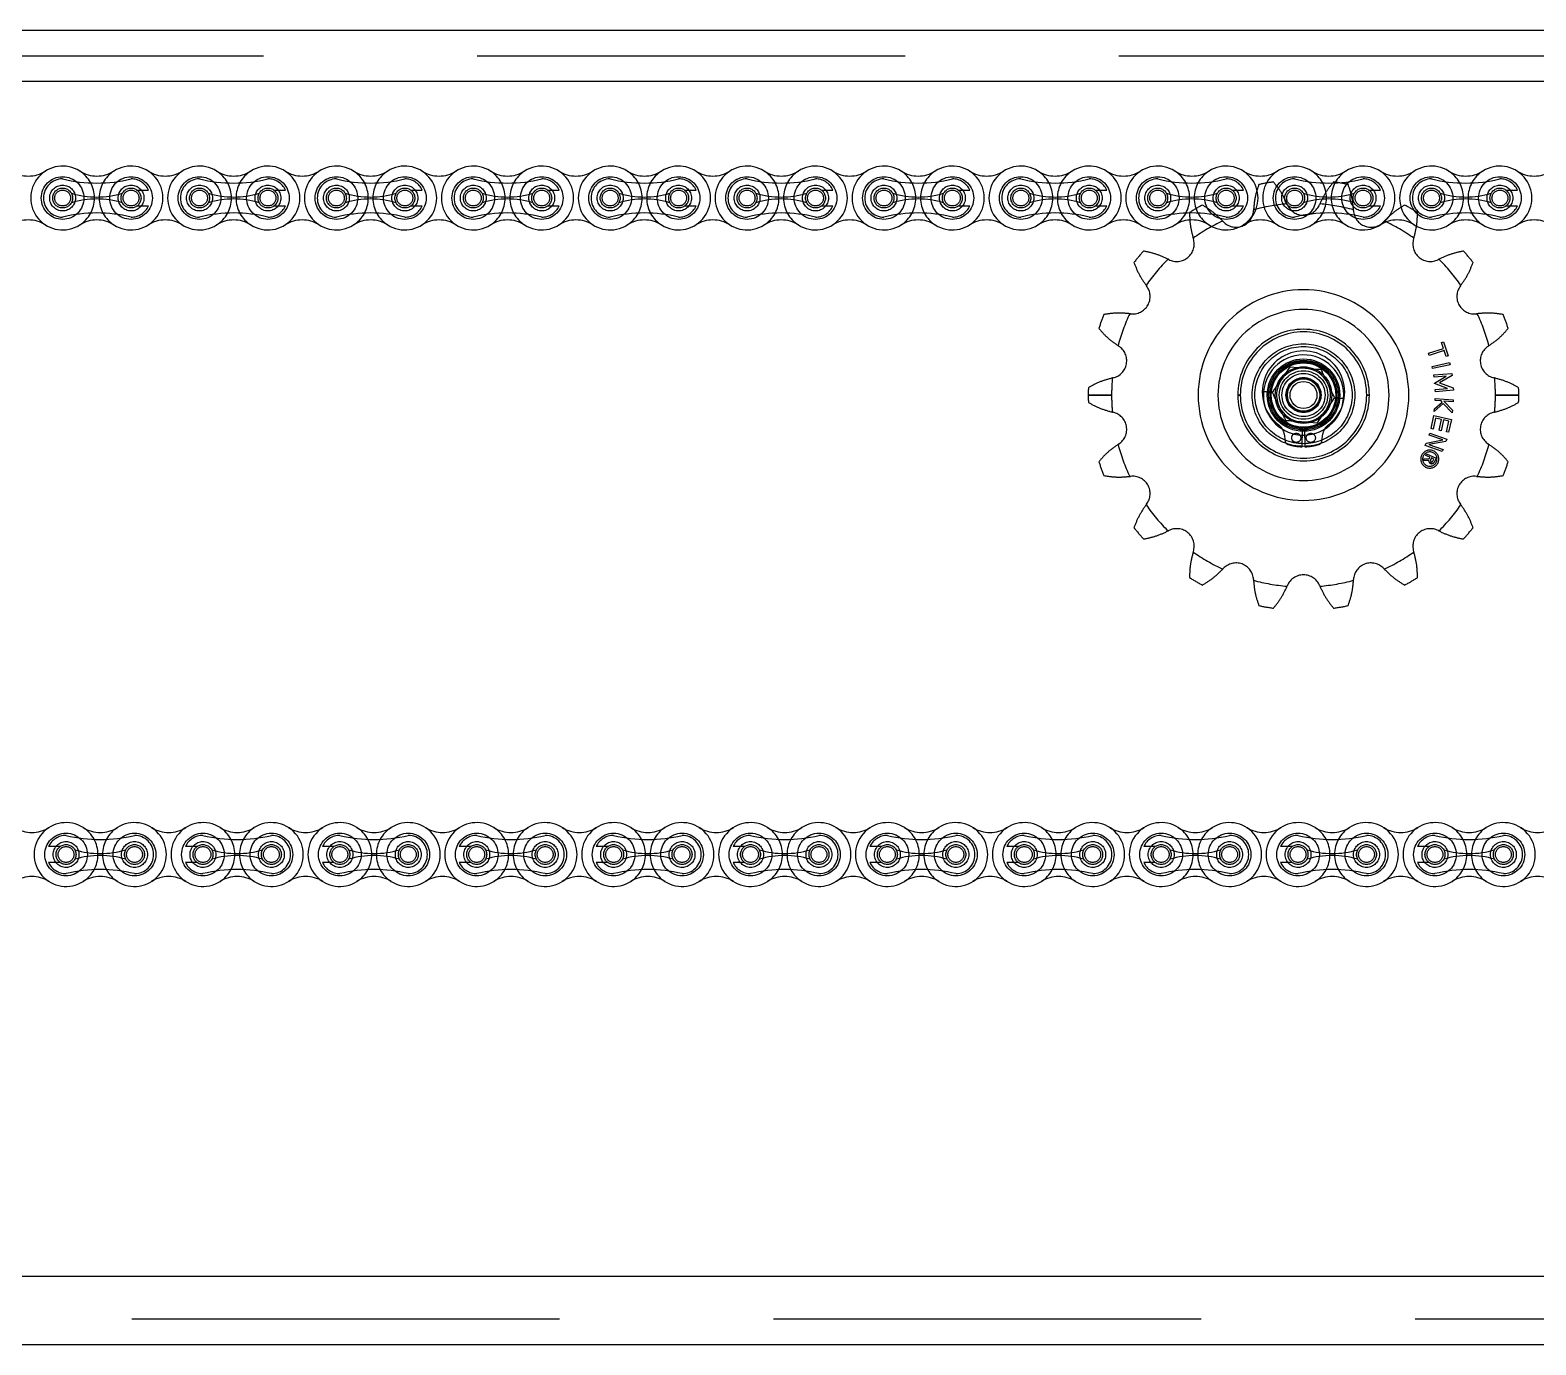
# Model space of a CAD drawing. Header units: metres. Extents: x 0 to 21025, y 0 to 14850.
# Drawn here: x 3750.1 to 4029.5, y 13042.7 to 13286.7 of the extents above; entities that cross this region are included whole.
import ezdxf

# ---------------------------------------------------------------- set-up
doc = ezdxf.new("R2010")
doc.units = ezdxf.units.M
doc.header["$LTSCALE"] = 25
doc.linetypes.add('HIDDEN2', pattern=[4.7625, 3.175, -1.5875])
doc.layers.add('SL4', color=4, linetype='Continuous')
doc.layers.add('ST1', color=7, linetype='HIDDEN2')

msp = doc.modelspace()

# ---------------------------------------------------------------- linework, layer by layer
at = {"layer": 'SL4'}
for p, q in [((2880.564, 13286.681), (4205.539, 13286.681)), ((4205.539, 13277.156), (2880.564, 13277.156)), ((3983.899, 13224.164), (3986.777, 13223.936)), ((3980.626, 13219.408), (3982.263, 13221.786)), ((3992.137, 13218.495), (3990.501, 13216.117)), ((3988.864, 13213.739), (3985.986, 13213.967)), ((2928.064, 13055.444), (4158.039, 13055.444)), ((4158.039, 13042.681), (2928.064, 13042.681))]:
    msp.add_line(p, q, dxfattribs=at)
for radius in [6, 3, 2.5]:
    msp.add_circle((3986.382, 13218.951), radius, dxfattribs=at)
for start, end in [(145.46481, 205.46481), (85.46481, 145.46481), (25.46481, 85.46481), (325.46481, 25.46481), (205.46481, 265.46481), (265.46481, 325.46481)]:
    msp.add_arc((3986.382, 13218.951), 5, start, end, dxfattribs=at)
for points, knots in [([(3982.263, 13221.786), (3982.302, 13221.842), (3982.854, 13222.645), (3983.396, 13223.432), (3983.899, 13224.164)], [0, 0, 0, 0, 0.07020058, 1, 1, 1, 1]), ([(3986.777, 13223.936), (3986.845, 13223.93), (3987.817, 13223.853), (3988.769, 13223.778), (3989.655, 13223.707)], [0, 0, 0, 0, 0.0702006, 1, 1, 1, 1]), ([(3990.896, 13221.101), (3990.783, 13221.338), (3990.363, 13222.22), (3989.954, 13223.079), (3989.655, 13223.707)], [0, 0, 0, 0, 0.26863361, 1, 1, 1, 1]), ([(3981.867, 13216.801), (3981.755, 13217.038), (3981.334, 13217.921), (3980.925, 13218.78), (3980.626, 13219.408)], [0, 0, 0, 0, 0.26863361, 1, 1, 1, 1]), ([(3992.137, 13218.495), (3992.033, 13218.713), (3991.628, 13219.563), (3991.208, 13220.446), (3990.896, 13221.101)], [0, 0, 0, 0, 0.25755135, 1, 1, 1, 1]), ([(3983.109, 13214.195), (3983.004, 13214.414), (3982.6, 13215.263), (3982.179, 13216.146), (3981.867, 13216.801)], [0, 0, 0, 0, 0.2575513, 1, 1, 1, 1]), ([(3990.501, 13216.117), (3990.462, 13216.06), (3989.909, 13215.257), (3989.368, 13214.47), (3988.864, 13213.739)], [0, 0, 0, 0, 0.0702006, 1, 1, 1, 1]), ([(3985.986, 13213.967), (3985.918, 13213.972), (3984.946, 13214.049), (3983.994, 13214.125), (3983.109, 13214.195)], [0, 0, 0, 0, 0.0702006, 1, 1, 1, 1])]:
    msp.add_open_spline(points, degree=3, knots=knots, dxfattribs=at)
at = {"layer": 'ST1'}
for p, q in [((2880.564, 13281.919), (4205.539, 13281.919)), ((4205.539, 13277.156), (2880.564, 13277.156)), ((3769.937, 13256.997), (3772.06, 13256.997)), ((3795.337, 13256.997), (3797.46, 13256.997)), ((3820.737, 13256.997), (3822.86, 13256.997)), ((3846.137, 13256.997), (3848.26, 13256.997)), ((3871.537, 13256.997), (3873.66, 13256.997)), ((3896.937, 13256.997), (3899.06, 13256.997)), ((3922.337, 13256.997), (3924.46, 13256.997)), ((3947.736, 13256.997), (3949.86, 13256.997)), ((3973.136, 13256.997), (3975.26, 13256.997)), ((3998.536, 13256.997), (4000.66, 13256.997)), ((4023.936, 13256.997), (4026.06, 13256.997)), ((3769.937, 13254.045), (3772.06, 13254.045)), ((3795.337, 13254.045), (3797.46, 13254.045)), ((3820.737, 13254.045), (3822.86, 13254.045)), ((3846.137, 13254.045), (3848.26, 13254.045)), ((3871.537, 13254.045), (3873.66, 13254.045)), ((3896.937, 13254.045), (3899.06, 13254.045)), ((3922.337, 13254.045), (3924.46, 13254.045)), ((3947.736, 13254.045), (3949.86, 13254.045)), ((3973.136, 13254.045), (3975.26, 13254.045)), ((3998.536, 13254.045), (4000.66, 13254.045)), ((4023.936, 13254.045), (4026.06, 13254.045)), ((4009.549, 13226.705), (4012.341, 13227.613)), ((4012.465, 13227.231), (4009.674, 13226.324)), ((4011.979, 13228.724), (4012.369, 13228.851)), ((4012.341, 13227.613), (4011.979, 13228.724)), ((4012.369, 13228.851), (4013.216, 13226.249)), ((4012.826, 13226.122), (4012.465, 13227.231)), ((4009.674, 13226.324), (4009.549, 13226.705)), ((4010.227, 13224.268), (4013.499, 13224.967)), ((4010.311, 13223.875), (4010.227, 13224.268)), ((4013.583, 13224.575), (4010.311, 13223.875)), ((4013.216, 13226.249), (4012.826, 13226.122)), ((4013.499, 13224.967), (4013.583, 13224.575)), ((4010.575, 13222.686), (4013.907, 13222.985)), ((4010.611, 13222.287), (4010.575, 13222.686)), ((4012.873, 13222.487), (4010.611, 13222.287)), ((4010.713, 13221.148), (4012.873, 13222.487)), ((4013.943, 13222.583), (4011.599, 13221.205)), ((4011.599, 13221.205), (4014.151, 13220.265)), ((4013.907, 13222.985), (4013.943, 13222.583)), ((3950.774, 13218.951), (3946.442, 13218.951)), ((3946.442, 13218.951), (3950.774, 13218.951)), ((3946.442, 13218.951), (3950.774, 13218.951)), ((3950.774, 13218.951), (3946.442, 13218.951)), ((3974.167, 13218.951), (3974.655, 13218.951)), ((3974.655, 13218.951), (3974.167, 13218.951)), ((3974.655, 13218.951), (3974.167, 13218.951)), ((3974.167, 13218.951), (3974.655, 13218.951)), ((3979.931, 13219.516), (3978.958, 13219.601)), ((3978.958, 13219.601), (3979.931, 13219.516)), ((3978.958, 13219.601), (3979.931, 13219.516)), ((3979.931, 13219.516), (3978.958, 13219.601)), ((3998.108, 13218.951), (3998.597, 13218.951)), ((3998.597, 13218.951), (3998.108, 13218.951)), ((3998.597, 13218.951), (3998.108, 13218.951)), ((3998.108, 13218.951), (3998.597, 13218.951)), ((4010.717, 13221.105), (4010.713, 13221.148)), ((4013.08, 13220.17), (4010.717, 13221.105)), ((4010.818, 13219.966), (4013.08, 13220.17)), ((4010.854, 13219.571), (4010.818, 13219.966)), ((4014.186, 13219.871), (4010.854, 13219.571)), ((4014.151, 13220.265), (4014.186, 13219.871)), ((4026.322, 13218.951), (4021.989, 13218.951)), ((4021.989, 13218.951), (4026.322, 13218.951)), ((4021.989, 13218.951), (4026.322, 13218.951)), ((4026.322, 13218.951), (4021.989, 13218.951)), ((3993.805, 13218.302), (3992.832, 13218.387)), ((3992.832, 13218.387), (3993.805, 13218.302)), ((3992.832, 13218.387), (3993.805, 13218.302)), ((3993.805, 13218.302), (3992.832, 13218.387)), ((4012.323, 13217.402), (4010.65, 13215.885)), ((4010.65, 13215.885), (4010.687, 13216.382)), ((4010.687, 13216.382), (4012.088, 13217.651)), ((4010.805, 13217.936), (4010.835, 13218.336)), ((4011.898, 13217.854), (4010.805, 13217.936)), ((4010.835, 13218.336), (4014.171, 13218.085)), ((4012.088, 13217.651), (4011.898, 13217.854)), ((4013.986, 13215.634), (4012.323, 13217.402)), ((4012.441, 13217.813), (4014.023, 13216.131)), ((4014.141, 13217.685), (4012.441, 13217.813)), ((4014.023, 13216.131), (4013.986, 13215.634)), ((4014.171, 13218.085), (4014.141, 13217.685)), ((4010.038, 13212.729), (4010.543, 13215.134)), ((4010.862, 13214.656), (4010.439, 13212.644)), ((4010.543, 13215.134), (4013.817, 13214.447)), ((4011.96, 13214.426), (4010.862, 13214.656)), ((4011.538, 13212.414), (4011.96, 13214.426)), ((4012.362, 13214.342), (4011.939, 13212.33)), ((4013.333, 13214.138), (4012.362, 13214.342)), ((4012.91, 13212.126), (4013.333, 13214.138)), ((4013.817, 13214.447), (4013.312, 13212.041)), ((3982.785, 13211.749), (3982.961, 13210.418)), ((3986.132, 13209.354), (3986.22, 13212.753)), ((3986.543, 13212.753), (3986.632, 13209.354)), ((3989.803, 13210.418), (3989.978, 13211.749)), ((4009.135, 13210.023), (4012.215, 13210.625)), ((4012.8, 13210.341), (4009.66, 13209.779)), ((4009.673, 13211.532), (4009.807, 13211.91)), ((4012.215, 13210.625), (4009.673, 13211.532)), ((4009.807, 13211.91), (4012.958, 13210.786)), ((4010.439, 13212.644), (4010.038, 13212.729)), ((4011.939, 13212.33), (4011.538, 13212.414)), ((4012.958, 13210.786), (4012.8, 13210.341)), ((4013.312, 13212.041), (4012.91, 13212.126)), ((4008.982, 13209.595), (4009.135, 13210.023)), ((4012.134, 13208.473), (4008.982, 13209.595)), ((4009.086, 13207.765), (4009.227, 13208.062)), ((4009.847, 13207.405), (4009.086, 13207.765)), ((4009.227, 13208.062), (4010.995, 13207.225)), ((4009.66, 13209.779), (4012.269, 13208.851)), ((4009.731, 13207.161), (4009.847, 13207.405)), ((4010.134, 13207.282), (4009.945, 13206.881)), ((4010.578, 13207.072), (4010.134, 13207.282)), ((4012.269, 13208.851), (4012.134, 13208.473)), ((4008.58, 13206.778), (4008.751, 13207.138)), ((4009.609, 13206.802), (4008.58, 13206.778)), ((4008.751, 13207.138), (4009.731, 13207.161)), ((4010.058, 13206.556), (4009.924, 13206.274)), ((4009.932, 13206.27), (4010.065, 13206.553)), ((4010.391, 13206.676), (4010.578, 13207.072)), ((4010.995, 13207.225), (4010.684, 13206.568)), ((3755.662, 13135.162), (3753.538, 13135.162)), ((3781.062, 13135.162), (3778.938, 13135.162)), ((3806.462, 13135.162), (3804.338, 13135.162)), ((3831.862, 13135.162), (3829.738, 13135.162)), ((3857.262, 13135.162), (3855.138, 13135.162)), ((3882.662, 13135.162), (3880.538, 13135.162)), ((3908.062, 13135.162), (3905.938, 13135.162)), ((3933.462, 13135.162), (3931.338, 13135.162)), ((3958.862, 13135.162), (3956.738, 13135.162)), ((3984.262, 13135.162), (3982.138, 13135.162)), ((4009.662, 13135.162), (4007.538, 13135.162)), ((3755.662, 13132.21), (3753.538, 13132.21)), ((3781.062, 13132.21), (3778.938, 13132.21)), ((3806.462, 13132.21), (3804.338, 13132.21)), ((3831.862, 13132.21), (3829.738, 13132.21)), ((3857.262, 13132.21), (3855.138, 13132.21)), ((3882.662, 13132.21), (3880.538, 13132.21)), ((3908.062, 13132.21), (3905.938, 13132.21)), ((3933.462, 13132.21), (3931.338, 13132.21)), ((3958.862, 13132.21), (3956.738, 13132.21)), ((3984.262, 13132.21), (3982.138, 13132.21)), ((4009.662, 13132.21), (4007.538, 13132.21)), ((2880.564, 13055.444), (4205.539, 13055.444)), ((4205.539, 13047.444), (2880.564, 13047.444))]:
    msp.add_line(p, q, dxfattribs=at)
for centre, radius in [((3756.13, 13255.521), 3.96), ((3756.13, 13255.521), 2.399), ((3768.83, 13255.521), 3.96), ((3768.83, 13255.521), 2.399), ((3781.53, 13255.521), 3.96), ((3781.53, 13255.521), 2.399), ((3794.23, 13255.521), 3.96), ((3794.23, 13255.521), 2.399), ((3806.93, 13255.521), 3.96), ((3806.93, 13255.521), 2.399), ((3819.63, 13255.521), 3.96), ((3819.63, 13255.521), 2.398), ((3832.33, 13255.521), 3.96), ((3832.33, 13255.521), 2.398), ((3845.03, 13255.521), 3.96), ((3845.03, 13255.521), 2.398), ((3857.73, 13255.521), 3.96), ((3857.73, 13255.521), 2.399), ((3870.43, 13255.521), 3.96), ((3870.43, 13255.521), 2.398), ((3883.13, 13255.521), 3.96), ((3883.13, 13255.521), 2.399), ((3895.83, 13255.521), 3.96), ((3895.83, 13255.521), 2.398), ((3908.53, 13255.521), 3.96), ((3908.53, 13255.521), 2.398), ((3921.229, 13255.521), 3.96), ((3921.229, 13255.521), 2.398), ((3933.929, 13255.521), 3.96), ((3933.929, 13255.521), 2.398), ((3946.629, 13255.521), 3.96), ((3946.629, 13255.521), 2.398), ((3959.329, 13255.521), 3.96), ((3959.329, 13255.521), 2.399), ((3972.029, 13255.521), 3.96), ((3972.029, 13255.521), 2.399), ((3984.729, 13255.521), 3.96), ((3984.729, 13255.521), 2.398), ((3997.429, 13255.521), 3.96), ((3997.429, 13255.521), 2.399), ((4010.129, 13255.521), 3.96), ((4010.129, 13255.521), 2.398), ((4022.829, 13255.521), 3.96), ((4022.829, 13255.521), 2.398), ((3756.13, 13255.521), 1.845), ((3756.13, 13255.521), 1.476), ((3768.83, 13255.521), 1.845), ((3768.83, 13255.521), 1.476), ((3781.53, 13255.521), 1.845), ((3781.53, 13255.521), 1.476), ((3794.23, 13255.521), 1.845), ((3794.23, 13255.521), 1.476), ((3806.93, 13255.521), 1.845), ((3806.93, 13255.521), 1.476), ((3819.63, 13255.521), 1.845), ((3819.63, 13255.521), 1.476), ((3832.33, 13255.521), 1.845), ((3832.33, 13255.521), 1.476), ((3845.03, 13255.521), 1.845), ((3845.03, 13255.521), 1.476), ((3857.73, 13255.521), 1.845), ((3857.73, 13255.521), 1.476), ((3870.43, 13255.521), 1.845), ((3870.43, 13255.521), 1.476), ((3883.13, 13255.521), 1.845), ((3883.13, 13255.521), 1.476), ((3895.83, 13255.521), 1.845), ((3895.83, 13255.521), 1.476), ((3908.53, 13255.521), 1.845), ((3908.53, 13255.521), 1.476), ((3921.229, 13255.521), 1.845), ((3921.229, 13255.521), 1.476), ((3933.929, 13255.521), 1.845), ((3933.929, 13255.521), 1.476), ((3946.629, 13255.521), 1.845), ((3946.629, 13255.521), 1.476), ((3959.329, 13255.521), 1.845), ((3959.329, 13255.521), 1.476), ((3972.029, 13255.521), 1.845), ((3972.029, 13255.521), 1.476), ((3984.729, 13255.521), 1.845), ((3984.729, 13255.521), 1.476), ((3997.429, 13255.521), 1.845), ((3997.429, 13255.521), 1.476), ((4010.129, 13255.521), 1.845), ((4010.129, 13255.521), 1.476), ((4022.829, 13255.521), 1.845), ((4022.829, 13255.521), 1.476), ((3986.382, 13218.951), 9.525), ((3986.382, 13218.951), 9.025), ((3986.382, 13218.951), 6.725), ((3986.382, 13218.951), 6.725), ((3986.382, 13218.951), 6.475), ((3986.382, 13218.951), 6.2), ((3986.382, 13218.951), 5.975), ((3986.382, 13218.951), 5.25), ((3986.382, 13218.951), 5.25), ((3986.382, 13218.951), 4.5), ((3986.382, 13218.951), 4), ((3986.382, 13218.951), 3.25), ((3986.382, 13218.951), 3.25), ((3986.382, 13218.951), 3.2), ((3985.032, 13211.015), 0.85), ((3987.732, 13211.015), 0.85), ((3756.769, 13133.686), 3.96), ((3769.469, 13133.686), 3.96), ((3782.169, 13133.686), 3.96), ((3794.869, 13133.686), 3.96), ((3807.569, 13133.686), 3.96), ((3820.269, 13133.686), 3.96), ((3832.969, 13133.686), 3.96), ((3845.669, 13133.686), 3.96), ((3858.369, 13133.686), 3.96), ((3871.069, 13133.686), 3.96), ((3883.769, 13133.686), 3.96), ((3896.469, 13133.686), 3.96), ((3909.169, 13133.686), 3.96), ((3921.869, 13133.686), 3.96), ((3934.569, 13133.686), 3.96), ((3947.269, 13133.686), 3.96), ((3959.969, 13133.686), 3.96), ((3972.669, 13133.686), 3.96), ((3985.369, 13133.686), 3.96), ((3998.069, 13133.686), 3.96), ((4010.769, 13133.686), 3.96), ((4023.469, 13133.686), 3.96), ((3756.769, 13133.686), 2.398), ((3756.769, 13133.686), 1.845), ((3756.769, 13133.686), 1.476), ((3769.469, 13133.686), 2.399), ((3769.469, 13133.686), 1.845), ((3769.469, 13133.686), 1.476), ((3782.169, 13133.686), 2.399), ((3782.169, 13133.686), 1.845), ((3782.169, 13133.686), 1.476), ((3794.869, 13133.686), 2.399), ((3794.869, 13133.686), 1.845), ((3794.869, 13133.686), 1.476), ((3807.569, 13133.686), 2.398), ((3807.569, 13133.686), 1.845), ((3807.569, 13133.686), 1.476), ((3820.269, 13133.686), 2.398), ((3820.269, 13133.686), 1.845), ((3820.269, 13133.686), 1.476), ((3832.969, 13133.686), 2.398), ((3832.969, 13133.686), 1.845), ((3832.969, 13133.686), 1.476), ((3845.669, 13133.686), 2.398), ((3845.669, 13133.686), 1.845), ((3845.669, 13133.686), 1.476), ((3858.369, 13133.686), 2.399), ((3858.369, 13133.686), 1.845), ((3858.369, 13133.686), 1.476), ((3871.069, 13133.686), 2.399), ((3871.069, 13133.686), 1.845), ((3871.069, 13133.686), 1.476), ((3883.769, 13133.686), 2.399), ((3883.769, 13133.686), 1.845), ((3883.769, 13133.686), 1.476), ((3896.469, 13133.686), 2.399), ((3896.469, 13133.686), 1.845), ((3896.469, 13133.686), 1.476), ((3909.169, 13133.686), 2.398), ((3909.169, 13133.686), 1.845), ((3909.169, 13133.686), 1.476), ((3921.869, 13133.686), 2.398), ((3921.869, 13133.686), 1.845), ((3921.869, 13133.686), 1.476), ((3934.569, 13133.686), 2.398), ((3934.569, 13133.686), 1.845), ((3934.569, 13133.686), 1.476), ((3947.269, 13133.686), 2.398), ((3947.269, 13133.686), 1.845), ((3947.269, 13133.686), 1.476), ((3959.969, 13133.686), 2.399), ((3959.969, 13133.686), 1.845), ((3959.969, 13133.686), 1.476), ((3972.669, 13133.686), 2.399), ((3972.669, 13133.686), 1.845), ((3972.669, 13133.686), 1.476), ((3985.369, 13133.686), 2.399), ((3985.369, 13133.686), 1.845), ((3985.369, 13133.686), 1.476), ((3998.069, 13133.686), 2.399), ((3998.069, 13133.686), 1.845), ((3998.069, 13133.686), 1.476), ((4010.769, 13133.686), 2.399), ((4010.769, 13133.686), 1.845), ((4010.769, 13133.686), 1.476), ((4023.469, 13133.686), 2.398), ((4023.469, 13133.686), 1.845), ((4023.469, 13133.686), 1.476)]:
    msp.add_circle(centre, radius, dxfattribs=at)
for centre, radius, start, end in [((3749.78, 13265.514), 5.92, 237.56669, 302.43331), ((3756.13, 13255.521), 5.92, 57.56669, 302.43331), ((3762.48, 13265.514), 5.92, 237.56669, 302.43331), ((3756.13, 13255.521), 5.92, 302.43324, 57.56676), ((3768.83, 13255.521), 5.92, 122.43324, 237.56676), ((3768.83, 13255.521), 5.92, 237.56669, 122.43331), ((3775.18, 13265.514), 5.92, 237.56669, 302.43331), ((3781.53, 13255.521), 5.92, 57.56669, 302.43331), ((3787.88, 13265.514), 5.92, 237.56669, 302.43331), ((3781.53, 13255.521), 5.92, 302.43324, 57.56676), ((3794.23, 13255.521), 5.92, 122.43324, 237.56676), ((3794.23, 13255.521), 5.92, 237.56669, 122.43331), ((3800.58, 13265.514), 5.92, 237.56669, 302.43331), ((3806.93, 13255.521), 5.92, 57.56669, 302.43331), ((3813.28, 13265.514), 5.92, 237.56669, 302.43331), ((3806.93, 13255.521), 5.92, 302.43324, 57.56676), ((3819.63, 13255.521), 5.92, 122.43324, 237.56676), ((3819.63, 13255.521), 5.92, 237.56669, 122.43331), ((3825.98, 13265.514), 5.92, 237.56669, 302.43331), ((3832.33, 13255.521), 5.92, 57.56669, 302.43331), ((3838.68, 13265.514), 5.92, 237.56669, 302.43331), ((3832.33, 13255.521), 5.92, 302.43324, 57.56676), ((3845.03, 13255.521), 5.92, 122.43324, 237.56676), ((3845.03, 13255.521), 5.92, 237.56669, 122.43331), ((3851.38, 13265.514), 5.92, 237.56669, 302.43331), ((3857.73, 13255.521), 5.92, 57.56669, 302.43331), ((3864.08, 13265.514), 5.92, 237.56669, 302.43331), ((3857.73, 13255.521), 5.92, 302.43324, 57.56676), ((3870.43, 13255.521), 5.92, 122.43324, 237.56676), ((3870.43, 13255.521), 5.92, 237.56669, 122.43331), ((3876.78, 13265.514), 5.92, 237.56669, 302.43331), ((3883.13, 13255.521), 5.92, 57.56669, 302.43331), ((3889.48, 13265.514), 5.92, 237.56669, 302.43331), ((3883.13, 13255.521), 5.92, 302.43324, 57.56676), ((3895.83, 13255.521), 5.92, 122.43324, 237.56676), ((3895.83, 13255.521), 5.92, 237.56669, 122.43331), ((3902.18, 13265.514), 5.92, 237.56669, 302.43331), ((3908.53, 13255.521), 5.92, 57.56669, 302.43331), ((3914.88, 13265.514), 5.92, 237.56669, 302.43331), ((3908.53, 13255.521), 5.92, 302.43324, 57.56676), ((3921.229, 13255.521), 5.92, 122.43324, 237.56676), ((3921.229, 13255.521), 5.92, 237.56669, 122.43331), ((3927.579, 13265.514), 5.92, 237.56669, 302.43331), ((3933.929, 13255.521), 5.92, 57.56669, 302.43331), ((3940.279, 13265.514), 5.92, 237.56669, 302.43331), ((3933.929, 13255.521), 5.92, 302.43324, 57.56676), ((3946.629, 13255.521), 5.92, 122.43324, 237.56676), ((3946.629, 13255.521), 5.92, 237.56669, 122.43331), ((3952.979, 13265.514), 5.92, 237.56669, 302.43331), ((3959.329, 13255.521), 5.92, 57.56669, 302.43331), ((3965.679, 13265.514), 5.92, 237.56669, 302.43331), ((3959.329, 13255.521), 5.92, 302.43324, 57.56676), ((3972.029, 13255.521), 5.92, 122.43324, 237.56676), ((3972.029, 13255.521), 5.92, 237.56669, 122.43331), ((3978.379, 13265.514), 5.92, 237.56669, 302.43331), ((3984.729, 13255.521), 5.92, 57.56669, 302.43331), ((3991.079, 13265.514), 5.92, 237.56669, 302.43331), ((3984.729, 13255.521), 5.92, 302.43324, 57.56676), ((3997.429, 13255.521), 5.92, 122.43324, 237.56676), ((3997.429, 13255.521), 5.92, 237.56669, 122.43331), ((4003.779, 13265.514), 5.92, 237.56669, 302.43331), ((4010.129, 13255.521), 5.92, 57.56669, 302.43331), ((4016.479, 13265.514), 5.92, 237.56669, 302.43331), ((4010.129, 13255.521), 5.92, 302.43324, 57.56676), ((4022.829, 13255.521), 5.92, 122.43324, 237.56676), ((4022.829, 13255.521), 5.92, 237.56669, 122.43331), ((4029.179, 13265.514), 5.92, 237.56669, 302.43331), ((3756.13, 13255.521), 3.552, 90, 270), ((3762.48, 13284.618), 26.322, 256.04015, 283.95985), ((3768.83, 13255.521), 3.552, 24.55336, 90), ((3781.53, 13255.521), 3.552, 90, 270), ((3787.88, 13284.618), 26.322, 256.04015, 283.95985), ((3794.23, 13255.521), 3.552, 24.55336, 90), ((3806.93, 13255.521), 3.552, 90, 270), ((3813.28, 13284.618), 26.322, 256.04015, 283.95985), ((3819.63, 13255.521), 3.552, 24.55336, 90), ((3832.33, 13255.521), 3.552, 90, 270), ((3838.68, 13284.618), 26.322, 256.04015, 283.95985), ((3845.03, 13255.521), 3.552, 24.55336, 90), ((3857.73, 13255.521), 3.552, 90, 270), ((3864.08, 13284.618), 26.322, 256.04015, 283.95985), ((3870.43, 13255.521), 3.552, 24.55336, 90), ((3883.13, 13255.521), 3.552, 90, 270), ((3889.48, 13284.618), 26.322, 256.04015, 283.95985), ((3895.83, 13255.521), 3.552, 24.55336, 90), ((3908.53, 13255.521), 3.552, 90, 270), ((3914.88, 13284.618), 26.322, 256.04015, 283.95985), ((3921.229, 13255.521), 3.552, 24.55336, 90), ((3933.929, 13255.521), 3.552, 90, 270), ((3940.279, 13284.618), 26.322, 256.04015, 283.95985), ((3946.629, 13255.521), 3.552, 24.55336, 90), ((3959.329, 13255.521), 3.552, 90, 270), ((3965.679, 13284.618), 26.322, 256.04015, 283.95985), ((3972.029, 13255.521), 3.552, 24.55336, 90), ((3986.382, 13218.951), 39.94, 98.03204, 101.96796), ((3984.729, 13255.521), 3.552, 90, 270), ((3991.079, 13284.618), 26.322, 256.04015, 283.95985), ((3986.382, 13218.951), 39.94, 78.03204, 81.96796), ((3997.429, 13255.521), 3.552, 24.55336, 90), ((4010.129, 13255.521), 3.552, 90, 270), ((4016.479, 13284.618), 26.322, 256.04015, 283.95985), ((4022.829, 13255.521), 3.552, 24.55336, 90), ((3762.48, 13271.874), 16.175, 252.993, 287.007), ((3762.48, 13239.169), 16.175, 72.993, 107.007), ((3787.88, 13271.874), 16.175, 252.993, 287.007), ((3787.88, 13239.169), 16.175, 72.993, 107.007), ((3813.28, 13271.874), 16.175, 252.993, 287.007), ((3813.28, 13239.169), 16.175, 72.993, 107.007), ((3838.68, 13271.874), 16.175, 252.993, 287.007), ((3838.68, 13239.169), 16.175, 72.993, 107.007), ((3864.08, 13271.874), 16.175, 252.993, 287.007), ((3864.08, 13239.169), 16.175, 72.993, 107.007), ((3889.48, 13271.874), 16.175, 252.993, 287.007), ((3889.48, 13239.169), 16.175, 72.993, 107.007), ((3914.88, 13271.874), 16.175, 252.993, 287.007), ((3914.88, 13239.169), 16.175, 72.993, 107.007), ((3940.279, 13271.874), 16.175, 252.993, 287.007), ((3940.279, 13239.169), 16.175, 72.993, 107.007), ((3965.679, 13271.874), 16.175, 252.993, 287.007), ((3965.679, 13239.169), 16.175, 72.993, 107.007), ((3991.079, 13271.874), 16.175, 252.993, 287.007), ((3991.079, 13239.169), 16.175, 72.993, 107.007), ((4016.479, 13271.874), 16.175, 252.993, 287.007), ((4016.479, 13239.169), 16.175, 72.993, 107.007), ((3762.48, 13226.424), 26.322, 76.04015, 103.95985), ((3768.83, 13255.521), 3.552, 270, 335.44664), ((3787.88, 13226.424), 26.322, 76.04015, 103.95985), ((3794.23, 13255.521), 3.552, 270, 335.44664), ((3813.28, 13226.424), 26.322, 76.04015, 103.95985), ((3819.63, 13255.521), 3.552, 270, 335.44664), ((3838.68, 13226.424), 26.322, 76.04015, 103.95985), ((3845.03, 13255.521), 3.552, 270, 335.44664), ((3864.08, 13226.424), 26.322, 76.04015, 103.95985), ((3870.43, 13255.521), 3.552, 270, 335.44664), ((3889.48, 13226.424), 26.322, 76.04015, 103.95985), ((3895.83, 13255.521), 3.552, 270, 335.44664), ((3914.88, 13226.424), 26.322, 76.04015, 103.95985), ((3921.229, 13255.521), 3.552, 270, 335.44664), ((3940.279, 13226.424), 26.322, 76.04015, 103.95985), ((3946.629, 13255.521), 3.552, 270, 335.44664), ((3965.679, 13226.424), 26.322, 76.04015, 103.95985), ((3986.382, 13218.951), 39.94, 118.03204, 121.96796), ((3973.865, 13253.341), 3.238, 222.5, 357.5), ((3972.029, 13255.521), 3.552, 270, 335.44664), ((3992.475, 13252.529), 15.39, 177.01769, 177.5), ((3986.382, 13218.951), 35.607, 94.90066, 105.09934), ((3986.382, 13218.951), 35.607, 94.90066, 105.09934), ((3986.382, 13218.951), 35.607, 94.90066, 105.09934), ((3986.382, 13218.951), 35.607, 94.90066, 105.09934), ((3969.171, 13248.42), 15.39, 22.5, 22.98231), ((3986.382, 13255.548), 3.238, 202.5, 337.5), ((3991.079, 13226.424), 26.322, 76.04015, 103.95985), ((4003.592, 13248.42), 15.39, 157.01769, 157.5), ((3986.382, 13218.951), 35.607, 74.90066, 85.09934), ((3986.382, 13218.951), 35.607, 74.90066, 85.09934), ((3986.382, 13218.951), 35.607, 74.90066, 85.09934), ((3986.382, 13218.951), 35.607, 74.90066, 85.09934), ((3980.288, 13252.529), 15.39, 2.5, 2.98231), ((3998.899, 13253.341), 3.238, 182.5, 317.5), ((3997.429, 13255.521), 3.552, 270, 335.44664), ((3986.382, 13218.951), 39.94, 58.03204, 61.96796), ((4016.479, 13226.424), 26.322, 76.04015, 103.95985), ((4022.829, 13255.521), 3.552, 270, 335.44664), ((3749.78, 13245.528), 5.92, 57.56669, 122.43331), ((3762.48, 13245.528), 5.92, 57.56669, 122.43331), ((3775.18, 13245.528), 5.92, 57.56669, 122.43331), ((3787.88, 13245.528), 5.92, 57.56669, 122.43331), ((3800.58, 13245.528), 5.92, 57.56669, 122.43331), ((3813.28, 13245.528), 5.92, 57.56669, 122.43331), ((3825.98, 13245.528), 5.92, 57.56669, 122.43331), ((3838.68, 13245.528), 5.92, 57.56669, 122.43331), ((3851.38, 13245.528), 5.92, 57.56669, 122.43331), ((3864.08, 13245.528), 5.92, 57.56669, 122.43331), ((3876.78, 13245.528), 5.92, 57.56669, 122.43331), ((3889.48, 13245.528), 5.92, 57.56669, 122.43331), ((3902.18, 13245.528), 5.92, 57.56669, 122.43331), ((3914.88, 13245.528), 5.92, 57.56669, 122.43331), ((3927.579, 13245.528), 5.92, 57.56669, 122.43331), ((3940.279, 13245.528), 5.92, 57.56669, 122.43331), ((3952.979, 13245.528), 5.92, 57.56669, 122.43331), ((3965.679, 13245.528), 5.92, 57.56669, 122.43331), ((3986.382, 13218.951), 35.607, 114.90066, 125.09934), ((3986.382, 13218.951), 35.607, 114.90066, 125.09934), ((3986.382, 13218.951), 35.607, 114.90066, 125.09934), ((3986.382, 13218.951), 35.607, 114.90066, 125.09934), ((3960.13, 13240.756), 15.39, 42.5, 42.98231), ((3978.379, 13245.528), 5.92, 57.56669, 122.43331), ((3991.079, 13245.528), 5.92, 57.56669, 122.43331), ((4003.779, 13245.528), 5.92, 57.56669, 122.43331), ((4012.633, 13240.756), 15.39, 137.01769, 137.5), ((3986.382, 13218.951), 35.607, 54.90066, 65.09934), ((3986.382, 13218.951), 35.607, 54.90066, 65.09934), ((3986.382, 13218.951), 35.607, 54.90066, 65.09934), ((3986.382, 13218.951), 35.607, 54.90066, 65.09934), ((4016.479, 13245.528), 5.92, 57.56669, 122.43331), ((4029.179, 13245.528), 5.92, 57.56669, 122.43331), ((3962.858, 13246.986), 3.238, 242.5, 17.5), ((3980.624, 13252.588), 15.39, 197.01769, 197.5), ((4009.906, 13246.986), 3.238, 162.5, 297.5), ((3992.14, 13252.588), 15.39, 342.5, 342.98231), ((3986.382, 13218.951), 39.94, 138.03204, 141.96796), ((3986.382, 13218.951), 35.607, 134.90066, 145.09934), ((3986.382, 13218.951), 35.607, 134.90066, 145.09934), ((3986.382, 13218.951), 35.607, 134.90066, 145.09934), ((3986.382, 13218.951), 35.607, 134.90066, 145.09934), ((3954.256, 13230.463), 15.39, 62.5, 62.98231), ((4018.507, 13230.463), 15.39, 117.01769, 117.5), ((3986.382, 13218.951), 35.607, 34.90066, 45.09934), ((3986.382, 13218.951), 35.607, 34.90066, 45.09934), ((3986.382, 13218.951), 35.607, 34.90066, 45.09934), ((3986.382, 13218.951), 35.607, 34.90066, 45.09934), ((3986.382, 13218.951), 39.94, 38.03204, 41.96796), ((3954.688, 13237.25), 3.238, 262.5, 37.5), ((3969.467, 13248.59), 15.39, 217.01769, 217.5), ((3986.382, 13218.951), 19.544, 0, 180), ((4018.076, 13237.25), 3.238, 142.5, 277.5), ((4003.297, 13248.59), 15.39, 322.5, 322.98231), ((3986.382, 13218.951), 39.94, 158.03204, 161.96796), ((3986.382, 13218.951), 35.607, 154.90066, 165.09934), ((3986.382, 13218.951), 35.607, 154.90066, 165.09934), ((3986.382, 13218.951), 35.607, 154.90066, 165.09934), ((3986.382, 13218.951), 35.607, 154.90066, 165.09934), ((3952.256, 13218.781), 15.39, 82.5, 82.98231), ((3986.382, 13218.951), 15.88, 0, 180), ((4020.507, 13218.781), 15.39, 97.01769, 97.5), ((3986.382, 13218.951), 35.607, 14.90066, 25.09934), ((3986.382, 13218.951), 35.607, 14.90066, 25.09934), ((3986.382, 13218.951), 35.607, 14.90066, 25.09934), ((3986.382, 13218.951), 35.607, 14.90066, 25.09934), ((3986.382, 13218.951), 39.94, 18.03204, 21.96796), ((3986.382, 13218.951), 12.215, 0, 180), ((3986.382, 13218.951), 11.726, 0, 180), ((3986.382, 13218.951), 11.726, 0, 180), ((3986.382, 13218.951), 11.726, 0, 180), ((3986.382, 13218.951), 11.726, 0, 180), ((3950.341, 13225.306), 3.238, 282.5, 57.5), ((3960.35, 13241.017), 15.39, 237.01769, 237.5), ((3986.382, 13219.508), 7.643, 306.50645, 233.49355), ((4022.423, 13225.306), 3.238, 122.5, 257.5), ((4012.414, 13241.017), 15.39, 302.5, 302.98231), ((3986.382, 13218.951), 7.452, 355, 175), ((3986.382, 13218.951), 7.452, 355, 175), ((3986.382, 13218.951), 7.452, 355, 175), ((3986.382, 13218.951), 7.452, 355, 175), ((3986.382, 13218.951), 6.2, 271.49225, 268.50775), ((3986.382, 13218.951), 35.607, 174.90066, 180), ((3986.382, 13218.951), 35.607, 174.90066, 180), ((3986.382, 13218.951), 35.607, 174.90066, 180), ((3986.382, 13218.951), 35.607, 174.90066, 180), ((3954.372, 13207.119), 15.39, 102.5, 102.98231), ((4018.391, 13207.119), 15.39, 77.01769, 77.5), ((3986.382, 13218.951), 35.607, 0, 5.09934), ((3986.382, 13218.951), 35.607, 0, 5.09934), ((3986.382, 13218.951), 35.607, 0, 5.09934), ((3986.382, 13218.951), 35.607, 0, 5.09934), ((3986.382, 13218.951), 39.94, 178.03204, 180), ((3986.382, 13218.951), 39.94, 180, 181.96796), ((3986.382, 13218.951), 35.607, 180, 185.09934), ((3986.382, 13218.951), 35.607, 180, 185.09934), ((3986.382, 13218.951), 35.607, 180, 185.09934), ((3986.382, 13218.951), 35.607, 180, 185.09934), ((3986.382, 13218.951), 19.544, 180, 0), ((3986.382, 13218.951), 15.88, 180, 0), ((3986.382, 13218.951), 12.215, 180, 0), ((3986.382, 13218.951), 11.726, 180, 0), ((3986.382, 13218.951), 11.726, 180, 0), ((3986.382, 13218.951), 11.726, 180, 0), ((3986.382, 13218.951), 11.726, 180, 0), ((3986.382, 13218.951), 7.452, 175, 355), ((3986.382, 13218.951), 7.452, 175, 355), ((3986.382, 13218.951), 7.452, 175, 355), ((3986.382, 13218.951), 7.452, 175, 355), ((3986.382, 13218.951), 35.607, 354.90066, 0), ((3986.382, 13218.951), 35.607, 354.90066, 0), ((3986.382, 13218.951), 35.607, 354.90066, 0), ((3986.382, 13218.951), 35.607, 354.90066, 0), ((3986.382, 13218.951), 39.94, 0, 1.96796), ((3986.382, 13218.951), 39.94, 358.03204, 0), ((3954.372, 13230.783), 15.39, 257.01769, 257.5), ((3950.341, 13212.596), 3.238, 302.5, 77.5), ((4022.423, 13212.596), 3.238, 102.5, 237.5), ((4018.391, 13230.783), 15.39, 282.5, 282.98231), ((3980.408, 13211.436), 2.398, 7.5, 53.49355), ((3992.356, 13211.436), 2.398, 126.50645, 172.5), ((3983.704, 13210.516), 0.75, 187.5, 252.39018), ((3989.059, 13210.516), 0.75, 287.60982, 352.5), ((3960.35, 13196.885), 15.39, 122.5, 122.98231), ((3986.382, 13218.951), 35.607, 194.90066, 205.09934), ((3986.382, 13218.951), 35.607, 194.90066, 205.09934), ((3986.382, 13218.951), 35.607, 194.90066, 205.09934), ((3986.382, 13218.951), 35.607, 194.90066, 205.09934), ((3986.382, 13218.951), 9.6, 252.39018, 268.50775), ((3986.382, 13218.951), 9.6, 271.49225, 287.60982), ((4009.816, 13207.071), 1.673, 90, 270), ((4009.816, 13207.071), 1.339, 90, 270), ((4009.816, 13207.071), 1.673, 270, 90), ((4009.816, 13207.071), 1.339, 270, 90), ((3986.382, 13218.951), 35.607, 334.90066, 345.09934), ((3986.382, 13218.951), 35.607, 334.90066, 345.09934), ((3986.382, 13218.951), 35.607, 334.90066, 345.09934), ((3986.382, 13218.951), 35.607, 334.90066, 345.09934), ((4012.414, 13196.885), 15.39, 57.01769, 57.5), ((3986.382, 13218.951), 39.94, 198.03204, 201.96796), ((4010.166, 13206.776), 0.558, 177.38053, 244.22985), ((4010.167, 13206.776), 0.245, 154.69547, 243.64226), ((4010.166, 13206.776), 0.558, 245.12571, 338.07454), ((4010.166, 13206.776), 0.245, 245.69677, 336.02659), ((3986.382, 13218.951), 39.94, 338.03204, 341.96796), ((3952.256, 13219.122), 15.39, 277.01769, 277.5), ((3954.688, 13200.653), 3.238, 322.5, 97.5), ((4018.076, 13200.653), 3.238, 82.5, 217.5), ((4020.507, 13219.122), 15.39, 262.5, 262.98231), ((3969.467, 13189.312), 15.39, 142.5, 142.98231), ((3986.382, 13218.951), 35.607, 214.90066, 225.09934), ((3986.382, 13218.951), 35.607, 214.90066, 225.09934), ((3986.382, 13218.951), 35.607, 214.90066, 225.09934), ((3986.382, 13218.951), 35.607, 214.90066, 225.09934), ((3986.382, 13218.951), 35.607, 314.90066, 325.09934), ((3986.382, 13218.951), 35.607, 314.90066, 325.09934), ((3986.382, 13218.951), 35.607, 314.90066, 325.09934), ((3986.382, 13218.951), 35.607, 314.90066, 325.09934), ((4003.297, 13189.312), 15.39, 37.01769, 37.5), ((3986.382, 13218.951), 39.94, 218.03204, 221.96796), ((3954.256, 13207.44), 15.39, 297.01769, 297.5), ((3962.858, 13190.916), 3.238, 342.5, 117.5), ((4009.906, 13190.916), 3.238, 62.5, 197.5), ((4018.507, 13207.44), 15.39, 242.5, 242.98231), ((3986.382, 13218.951), 39.94, 318.03204, 321.96796), ((3980.624, 13185.315), 15.39, 162.5, 162.98231), ((3986.382, 13218.951), 35.607, 234.90066, 245.09934), ((3986.382, 13218.951), 35.607, 234.90066, 245.09934), ((3986.382, 13218.951), 35.607, 234.90066, 245.09934), ((3986.382, 13218.951), 35.607, 234.90066, 245.09934), ((3973.865, 13184.561), 3.238, 2.5, 137.5), ((3998.899, 13184.561), 3.238, 42.5, 177.5), ((3986.382, 13218.951), 35.607, 294.90066, 305.09934), ((3986.382, 13218.951), 35.607, 294.90066, 305.09934), ((3986.382, 13218.951), 35.607, 294.90066, 305.09934), ((3986.382, 13218.951), 35.607, 294.90066, 305.09934), ((3992.14, 13185.315), 15.39, 17.01769, 17.5), ((3986.382, 13218.951), 39.94, 238.03204, 241.96796), ((3960.13, 13197.146), 15.39, 317.01769, 317.5), ((3986.382, 13182.354), 3.238, 22.5, 157.5), ((4012.633, 13197.146), 15.39, 222.5, 222.98231), ((3986.382, 13218.951), 39.94, 298.03204, 301.96796), ((3992.475, 13185.374), 15.39, 182.5, 182.98231), ((3986.382, 13218.951), 35.607, 254.90066, 265.09934), ((3986.382, 13218.951), 35.607, 254.90066, 265.09934), ((3986.382, 13218.951), 35.607, 254.90066, 265.09934), ((3986.382, 13218.951), 35.607, 254.90066, 265.09934), ((3969.171, 13189.483), 15.39, 337.01769, 337.5), ((4003.592, 13189.483), 15.39, 202.5, 202.98231), ((3986.382, 13218.951), 35.607, 274.90066, 285.09934), ((3986.382, 13218.951), 35.607, 274.90066, 285.09934), ((3986.382, 13218.951), 35.607, 274.90066, 285.09934), ((3986.382, 13218.951), 35.607, 274.90066, 285.09934), ((3980.288, 13185.374), 15.39, 357.01769, 357.5), ((3986.382, 13218.951), 39.94, 258.03204, 261.96796), ((3986.382, 13218.951), 39.94, 278.03204, 281.96796), ((3750.419, 13143.679), 5.92, 237.56669, 302.43331), ((3756.769, 13133.686), 5.92, 57.56669, 302.43331), ((3763.119, 13143.679), 5.92, 237.56669, 302.43331), ((3756.769, 13133.686), 5.92, 302.43324, 57.56676), ((3769.469, 13133.686), 5.92, 122.43324, 237.56676), ((3769.469, 13133.686), 5.92, 237.56669, 122.43331), ((3775.819, 13143.679), 5.92, 237.56669, 302.43331), ((3782.169, 13133.686), 5.92, 57.56669, 302.43331), ((3788.519, 13143.679), 5.92, 237.56669, 302.43331), ((3782.169, 13133.686), 5.92, 302.43324, 57.56676), ((3794.869, 13133.686), 5.92, 122.43324, 237.56676), ((3794.869, 13133.686), 5.92, 237.56669, 122.43331), ((3801.219, 13143.679), 5.92, 237.56669, 302.43331), ((3807.569, 13133.686), 5.92, 57.56669, 302.43331), ((3813.919, 13143.679), 5.92, 237.56669, 302.43331), ((3807.569, 13133.686), 5.92, 302.43324, 57.56676), ((3820.269, 13133.686), 5.92, 122.43324, 237.56676), ((3820.269, 13133.686), 5.92, 237.56669, 122.43331), ((3826.619, 13143.679), 5.92, 237.56669, 302.43331), ((3832.969, 13133.686), 5.92, 57.56669, 302.43331), ((3839.319, 13143.679), 5.92, 237.56669, 302.43331), ((3832.969, 13133.686), 5.92, 302.43324, 57.56676), ((3845.669, 13133.686), 5.92, 122.43324, 237.56676), ((3845.669, 13133.686), 5.92, 237.56669, 122.43331), ((3852.019, 13143.679), 5.92, 237.56669, 302.43331), ((3858.369, 13133.686), 5.92, 57.56669, 302.43331), ((3864.719, 13143.679), 5.92, 237.56669, 302.43331), ((3858.369, 13133.686), 5.92, 302.43324, 57.56676), ((3871.069, 13133.686), 5.92, 122.43324, 237.56676), ((3871.069, 13133.686), 5.92, 237.56669, 122.43331), ((3877.419, 13143.679), 5.92, 237.56669, 302.43331), ((3883.769, 13133.686), 5.92, 57.56669, 302.43331), ((3890.119, 13143.679), 5.92, 237.56669, 302.43331), ((3883.769, 13133.686), 5.92, 302.43324, 57.56676), ((3896.469, 13133.686), 5.92, 122.43324, 237.56676), ((3896.469, 13133.686), 5.92, 237.56669, 122.43331), ((3902.819, 13143.679), 5.92, 237.56669, 302.43331), ((3909.169, 13133.686), 5.92, 57.56669, 302.43331), ((3915.519, 13143.679), 5.92, 237.56669, 302.43331), ((3909.169, 13133.686), 5.92, 302.43324, 57.56676), ((3921.869, 13133.686), 5.92, 122.43324, 237.56676), ((3921.869, 13133.686), 5.92, 237.56669, 122.43331), ((3928.219, 13143.679), 5.92, 237.56669, 302.43331), ((3934.569, 13133.686), 5.92, 57.56669, 302.43331), ((3940.919, 13143.679), 5.92, 237.56669, 302.43331), ((3934.569, 13133.686), 5.92, 302.43324, 57.56676), ((3947.269, 13133.686), 5.92, 122.43324, 237.56676), ((3947.269, 13133.686), 5.92, 237.56669, 122.43331), ((3953.619, 13143.679), 5.92, 237.56669, 302.43331), ((3959.969, 13133.686), 5.92, 57.56669, 302.43331), ((3966.319, 13143.679), 5.92, 237.56669, 302.43331), ((3959.969, 13133.686), 5.92, 302.43324, 57.56676), ((3972.669, 13133.686), 5.92, 122.43324, 237.56676), ((3972.669, 13133.686), 5.92, 237.56669, 122.43331), ((3979.019, 13143.679), 5.92, 237.56669, 302.43331), ((3985.369, 13133.686), 5.92, 57.56669, 302.43331), ((3991.719, 13143.679), 5.92, 237.56669, 302.43331), ((3985.369, 13133.686), 5.92, 302.43324, 57.56676), ((3998.069, 13133.686), 5.92, 122.43324, 237.56676), ((3998.069, 13133.686), 5.92, 237.56669, 122.43331), ((4004.419, 13143.679), 5.92, 237.56669, 302.43331), ((4010.769, 13133.686), 5.92, 57.56669, 302.43331), ((4017.119, 13143.679), 5.92, 237.56669, 302.43331), ((4010.769, 13133.686), 5.92, 302.43324, 57.56676), ((4023.469, 13133.686), 5.92, 122.43324, 237.56676), ((4023.469, 13133.686), 5.92, 237.56669, 122.43331), ((4029.819, 13143.679), 5.92, 237.56669, 302.43331), ((3756.769, 13133.686), 3.552, 90, 155.44664), ((3763.119, 13162.783), 26.322, 256.04015, 283.95985), ((3769.469, 13133.686), 3.552, 270, 90), ((3782.169, 13133.686), 3.552, 90, 155.44664), ((3788.519, 13162.783), 26.322, 256.04015, 283.95985), ((3794.869, 13133.686), 3.552, 270, 90), ((3807.569, 13133.686), 3.552, 90, 155.44664), ((3813.919, 13162.783), 26.322, 256.04015, 283.95985), ((3820.269, 13133.686), 3.552, 270, 90), ((3832.969, 13133.686), 3.552, 90, 155.44664), ((3839.319, 13162.783), 26.322, 256.04015, 283.95985), ((3845.669, 13133.686), 3.552, 270, 90), ((3858.369, 13133.686), 3.552, 90, 155.44664), ((3864.719, 13162.783), 26.322, 256.04015, 283.95985), ((3871.069, 13133.686), 3.552, 270, 90), ((3883.769, 13133.686), 3.552, 90, 155.44664), ((3890.119, 13162.783), 26.322, 256.04015, 283.95985), ((3896.469, 13133.686), 3.552, 270, 90), ((3909.169, 13133.686), 3.552, 90, 155.44664), ((3915.519, 13162.783), 26.322, 256.04015, 283.95985), ((3921.869, 13133.686), 3.552, 270, 90), ((3934.569, 13133.686), 3.552, 90, 155.44664), ((3940.919, 13162.783), 26.322, 256.04015, 283.95985), ((3947.269, 13133.686), 3.552, 270, 90), ((3959.969, 13133.686), 3.552, 90, 155.44664), ((3966.319, 13162.783), 26.322, 256.04015, 283.95985), ((3972.669, 13133.686), 3.552, 270, 90), ((3985.369, 13133.686), 3.552, 90, 155.44664), ((3991.719, 13162.783), 26.322, 256.04015, 283.95985), ((3998.069, 13133.686), 3.552, 270, 90), ((4010.769, 13133.686), 3.552, 90, 155.44664), ((4017.119, 13162.783), 26.322, 256.04015, 283.95985), ((4023.469, 13133.686), 3.552, 270, 90), ((3756.769, 13133.686), 3.552, 204.55336, 270), ((3763.119, 13150.039), 16.175, 252.993, 287.007), ((3763.119, 13117.334), 16.175, 72.993, 107.007), ((3782.169, 13133.686), 3.552, 204.55336, 270), ((3788.519, 13150.039), 16.175, 252.993, 287.007), ((3788.519, 13117.334), 16.175, 72.993, 107.007), ((3807.569, 13133.686), 3.552, 204.55336, 270), ((3813.919, 13150.039), 16.175, 252.993, 287.007), ((3813.919, 13117.334), 16.175, 72.993, 107.007), ((3832.969, 13133.686), 3.552, 204.55336, 270), ((3839.319, 13150.039), 16.175, 252.993, 287.007), ((3839.319, 13117.334), 16.175, 72.993, 107.007), ((3858.369, 13133.686), 3.552, 204.55336, 270), ((3864.719, 13150.039), 16.175, 252.993, 287.007), ((3864.719, 13117.334), 16.175, 72.993, 107.007), ((3883.769, 13133.686), 3.552, 204.55336, 270), ((3890.119, 13150.039), 16.175, 252.993, 287.007), ((3890.119, 13117.334), 16.175, 72.993, 107.007), ((3909.169, 13133.686), 3.552, 204.55336, 270), ((3915.519, 13150.039), 16.175, 252.993, 287.007), ((3915.519, 13117.334), 16.175, 72.993, 107.007), ((3934.569, 13133.686), 3.552, 204.55336, 270), ((3940.919, 13150.039), 16.175, 252.993, 287.007), ((3940.919, 13117.334), 16.175, 72.993, 107.007), ((3959.969, 13133.686), 3.552, 204.55336, 270), ((3966.319, 13150.039), 16.175, 252.993, 287.007), ((3966.319, 13117.334), 16.175, 72.993, 107.007), ((3985.369, 13133.686), 3.552, 204.55336, 270), ((3991.719, 13150.039), 16.175, 252.993, 287.007), ((3991.719, 13117.334), 16.175, 72.993, 107.007), ((4010.769, 13133.686), 3.552, 204.55336, 270), ((4017.119, 13150.039), 16.175, 252.993, 287.007), ((4017.119, 13117.334), 16.175, 72.993, 107.007), ((3750.419, 13123.693), 5.92, 57.56669, 122.43331), ((3763.119, 13104.589), 26.322, 76.04015, 103.95985), ((3763.119, 13123.693), 5.92, 57.56669, 122.43331), ((3775.819, 13123.693), 5.92, 57.56669, 122.43331), ((3788.519, 13104.589), 26.322, 76.04015, 103.95985), ((3788.519, 13123.693), 5.92, 57.56669, 122.43331), ((3801.219, 13123.693), 5.92, 57.56669, 122.43331), ((3813.919, 13104.589), 26.322, 76.04015, 103.95985), ((3813.919, 13123.693), 5.92, 57.56669, 122.43331), ((3826.619, 13123.693), 5.92, 57.56669, 122.43331), ((3839.319, 13104.589), 26.322, 76.04015, 103.95985), ((3839.319, 13123.693), 5.92, 57.56669, 122.43331), ((3852.019, 13123.693), 5.92, 57.56669, 122.43331), ((3864.719, 13104.589), 26.322, 76.04015, 103.95985), ((3864.719, 13123.693), 5.92, 57.56669, 122.43331), ((3877.419, 13123.693), 5.92, 57.56669, 122.43331), ((3890.119, 13104.589), 26.322, 76.04015, 103.95985), ((3890.119, 13123.693), 5.92, 57.56669, 122.43331), ((3902.819, 13123.693), 5.92, 57.56669, 122.43331), ((3915.519, 13104.589), 26.322, 76.04015, 103.95985), ((3915.519, 13123.693), 5.92, 57.56669, 122.43331), ((3928.219, 13123.693), 5.92, 57.56669, 122.43331), ((3940.919, 13104.589), 26.322, 76.04015, 103.95985), ((3940.919, 13123.693), 5.92, 57.56669, 122.43331), ((3953.619, 13123.693), 5.92, 57.56669, 122.43331), ((3966.319, 13104.589), 26.322, 76.04015, 103.95985), ((3966.319, 13123.693), 5.92, 57.56669, 122.43331), ((3979.019, 13123.693), 5.92, 57.56669, 122.43331), ((3991.719, 13104.589), 26.322, 76.04015, 103.95985), ((3991.719, 13123.693), 5.92, 57.56669, 122.43331), ((4004.419, 13123.693), 5.92, 57.56669, 122.43331), ((4017.119, 13104.589), 26.322, 76.04015, 103.95985), ((4017.119, 13123.693), 5.92, 57.56669, 122.43331), ((4029.819, 13123.693), 5.92, 57.56669, 122.43331)]:
    msp.add_arc(centre, radius, start, end, dxfattribs=at)
for points, knots in [([(3978.1, 13258.023), (3977.845, 13257.274), (3977.336, 13255.776), (3977.183, 13254.145), (3977.106, 13253.329)], [0, 0, 0, 0, 0.5001333, 1, 1, 1, 1]), ([(3983.34, 13254.428), (3982.989, 13255.168), (3982.288, 13256.648), (3981.297, 13257.882), (3980.801, 13258.499)], [0, 0, 0, 0, 0.49941851, 1, 1, 1, 1]), ([(3991.962, 13258.499), (3991.467, 13257.882), (3990.476, 13256.649), (3989.774, 13255.168), (3989.424, 13254.428)], [0, 0, 0, 0, 0.5002609, 1, 1, 1, 1]), ([(3995.657, 13253.329), (3995.581, 13254.143), (3995.428, 13255.775), (3994.919, 13257.273), (3994.664, 13258.023)], [0, 0, 0, 0, 0.4990977, 1, 1, 1, 1]), ([(3965.236, 13252.834), (3965.253, 13252.043), (3965.286, 13250.461), (3965.701, 13248.876), (3965.908, 13248.084)], [0, 0, 0, 0, 0.5003717, 1, 1, 1, 1]), ([(3971.389, 13251.249), (3970.807, 13251.824), (3969.641, 13252.975), (3968.288, 13253.795), (3967.611, 13254.206)], [0, 0, 0, 0, 0.4994786, 1, 1, 1, 1]), ([(4005.152, 13254.206), (4004.475, 13253.795), (4003.122, 13252.975), (4001.956, 13251.824), (4001.374, 13251.249)], [0, 0, 0, 0, 0.500514, 1, 1, 1, 1]), ([(4006.856, 13248.084), (4007.063, 13248.875), (4007.477, 13250.461), (4007.511, 13252.042), (4007.528, 13252.834)], [0, 0, 0, 0, 0.4994271, 1, 1, 1, 1]), ([(3954.922, 13243.558), (3955.209, 13242.82), (3955.782, 13241.345), (3956.713, 13239.997), (3957.178, 13239.324)], [0, 0, 0, 0, 0.5005125, 1, 1, 1, 1]), ([(3961.247, 13244.173), (3960.503, 13244.514), (3959.014, 13245.198), (3957.462, 13245.506), (3956.686, 13245.66)], [0, 0, 0, 0, 0.499464, 1, 1, 1, 1]), ([(4016.078, 13245.66), (4015.301, 13245.506), (4013.749, 13245.198), (4012.26, 13244.514), (4011.516, 13244.173)], [0, 0, 0, 0, 0.5005288, 1, 1, 1, 1]), ([(4015.585, 13239.324), (4016.05, 13239.997), (4016.982, 13241.345), (4017.554, 13242.82), (4017.841, 13243.558)], [0, 0, 0, 0, 0.49948, 1, 1, 1, 1]), ([(3954.136, 13234.055), (3953.321, 13234.122), (3951.688, 13234.254), (3950.125, 13234.013), (3949.342, 13233.892)], [0, 0, 0, 0, 0.4991241, 1, 1, 1, 1]), ([(4023.422, 13233.892), (4022.64, 13234.013), (4021.076, 13234.254), (4019.443, 13234.122), (4018.627, 13234.055)], [0, 0, 0, 0, 0.5001515, 1, 1, 1, 1]), ([(3948.403, 13231.315), (3948.925, 13230.719), (3949.968, 13229.529), (3951.304, 13228.581), (3951.972, 13228.107)], [0, 0, 0, 0, 0.50053357, 1, 1, 1, 1]), ([(4020.792, 13228.107), (4021.459, 13228.581), (4022.795, 13229.529), (4023.838, 13230.719), (4024.36, 13231.315)], [0, 0, 0, 0, 0.4994593, 1, 1, 1, 1]), ([(3950.915, 13222.116), (3950.127, 13221.9), (3948.547, 13221.466), (3947.16, 13220.704), (3946.465, 13220.323)], [0, 0, 0, 0, 0.4990975, 1, 1, 1, 1]), ([(4026.298, 13220.323), (4025.605, 13220.704), (4024.218, 13221.465), (4022.638, 13221.899), (4021.848, 13222.116)], [0, 0, 0, 0, 0.5001332, 1, 1, 1, 1]), ([(3946.465, 13217.58), (3947.159, 13217.199), (3948.546, 13216.437), (3950.125, 13216.003), (3950.915, 13215.786)], [0, 0, 0, 0, 0.5001332, 1, 1, 1, 1]), ([(4021.848, 13215.786), (4022.637, 13216.003), (4024.217, 13216.437), (4025.603, 13217.198), (4026.298, 13217.58)], [0, 0, 0, 0, 0.49909768, 1, 1, 1, 1]), ([(3951.972, 13209.795), (3951.304, 13209.321), (3949.968, 13208.373), (3948.925, 13207.183), (3948.403, 13206.588)], [0, 0, 0, 0, 0.4994593, 1, 1, 1, 1]), ([(4024.36, 13206.588), (4023.838, 13207.183), (4022.795, 13208.373), (4021.459, 13209.321), (4020.792, 13209.795)], [0, 0, 0, 0, 0.5005334, 1, 1, 1, 1]), ([(3949.342, 13204.01), (3950.124, 13203.889), (3951.687, 13203.648), (3953.32, 13203.781), (3954.136, 13203.847)], [0, 0, 0, 0, 0.5001515, 1, 1, 1, 1]), ([(4018.627, 13203.847), (4019.442, 13203.781), (4021.075, 13203.648), (4022.639, 13203.889), (4023.422, 13204.01)], [0, 0, 0, 0, 0.4991241, 1, 1, 1, 1]), ([(3957.178, 13198.578), (3956.713, 13197.905), (3955.782, 13196.557), (3955.209, 13195.082), (3954.922, 13194.344)], [0, 0, 0, 0, 0.49948, 1, 1, 1, 1]), ([(4017.841, 13194.344), (4017.554, 13195.082), (4016.982, 13196.557), (4016.05, 13197.905), (4015.585, 13198.578)], [0, 0, 0, 0, 0.5005125, 1, 1, 1, 1]), ([(3956.686, 13192.243), (3957.462, 13192.397), (3959.014, 13192.705), (3960.503, 13193.388), (3961.247, 13193.729)], [0, 0, 0, 0, 0.5005288, 1, 1, 1, 1]), ([(4011.516, 13193.729), (4012.26, 13193.388), (4013.749, 13192.705), (4015.301, 13192.397), (4016.078, 13192.243)], [0, 0, 0, 0, 0.499464, 1, 1, 1, 1]), ([(3965.908, 13189.819), (3965.701, 13189.027), (3965.286, 13187.442), (3965.253, 13185.86), (3965.236, 13185.068)], [0, 0, 0, 0, 0.4994271, 1, 1, 1, 1]), ([(4007.528, 13185.068), (4007.511, 13185.86), (4007.477, 13187.442), (4007.063, 13189.027), (4006.856, 13189.819)], [0, 0, 0, 0, 0.5003717, 1, 1, 1, 1]), ([(3967.611, 13183.697), (3968.288, 13184.107), (3969.641, 13184.927), (3970.807, 13186.079), (3971.389, 13186.654)], [0, 0, 0, 0, 0.500514, 1, 1, 1, 1]), ([(4001.374, 13186.654), (4001.956, 13186.079), (4003.122, 13184.927), (4004.475, 13184.107), (4005.152, 13183.697)], [0, 0, 0, 0, 0.4994786, 1, 1, 1, 1]), ([(3977.106, 13184.573), (3977.182, 13183.759), (3977.335, 13182.128), (3977.844, 13180.63), (3978.1, 13179.879)], [0, 0, 0, 0, 0.4990977, 1, 1, 1, 1]), ([(3980.801, 13179.403), (3981.297, 13180.02), (3982.287, 13181.253), (3982.989, 13182.734), (3983.34, 13183.474)], [0, 0, 0, 0, 0.5002609, 1, 1, 1, 1]), ([(3989.424, 13183.474), (3989.774, 13182.734), (3990.476, 13181.254), (3991.466, 13180.02), (3991.962, 13179.403)], [0, 0, 0, 0, 0.4994185, 1, 1, 1, 1]), ([(3994.664, 13179.879), (3994.918, 13180.629), (3995.428, 13182.126), (3995.581, 13183.758), (3995.657, 13184.573)], [0, 0, 0, 0, 0.5001333, 1, 1, 1, 1])]:
    msp.add_open_spline(points, degree=3, knots=knots, dxfattribs=at)

doc.saveas('drawing.dxf')
